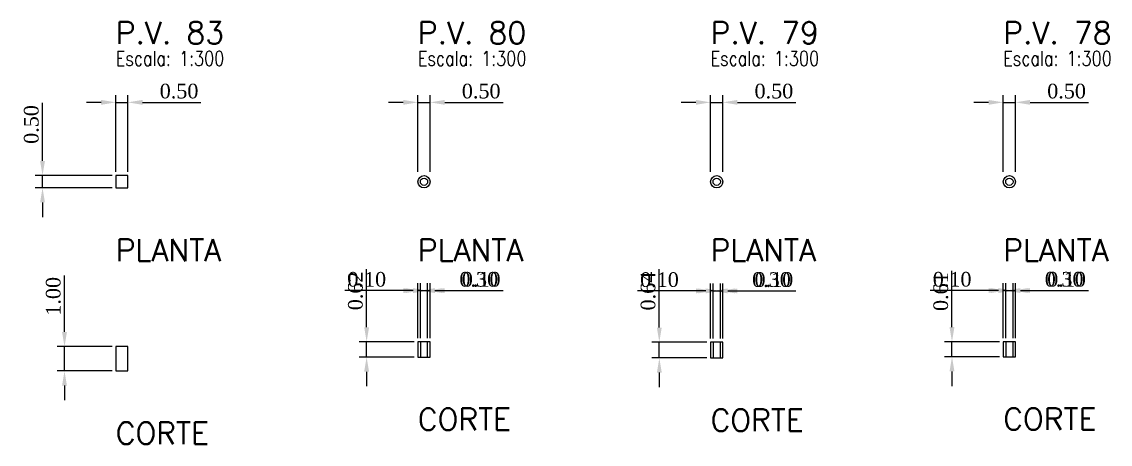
# Model space of a CAD drawing. Extents: x -44 to 14114764, y -20 to 289527804.
# Drawn here: x 359255.35 to 359299.94, y 7353291.17 to 7353308.47 of the extents above; entities that cross this region are included whole.
import ezdxf

# ---------------------------------------------------------------- set-up
doc = ezdxf.new("R2010")
doc.units = 0
doc.header["$PDMODE"] = 3
doc.header["$PDSIZE"] = 0.1
for name, color, linetype in [('DETALHE_POCO_COT', 8, 'Continuous'), ('DETALHE_POCO_FOR', 7, 'Continuous'), ('DETALHE_POCO_TIT', 5, 'Continuous'), ('DETALHE_POCO_TXT', 7, 'Continuous')]:
    doc.layers.add(name, color=color, linetype=linetype)
doc.styles.add('ROMANS', font='ROMANS.shx', dxfattribs={"height": 2})
doc.styles.get("Standard").update_dxf_attribs({"font": 'times.ttf'})
doc.dimstyles.new('ISO-25', dxfattribs={"dimtxt": 2.5, "dimasz": 2.5, "dimexe": 1.25, "dimexo": 0.625, "dimtad": 1, "dimtxsty": 'Standard', "dimcen": 2.5, "dimadec": 0, "dimazin": 0, "dimtfac": 1, "dimtmove": 0, "dimatfit": 3, "dimfxl": 1, "dimarcsym": 0})

# ---------------------------------------------------------------- blocks, each defined once
blk = doc.blocks.new('*D389')
at = {"layer": 'Defpoints', "color": 0, "transparency": 16777216}
for p in [(359259.701, 7353305.165), (359259.201, 7353302.165), (359259.701, 7353302.165)]:
    blk.add_point(p, dxfattribs=at)
at = {"layer": 'DETALHE_POCO_COT', "color": 0, "lineweight": -2, "transparency": 16777216}
for p, q in [((359258.601, 7353305.165), (359258.001, 7353305.165)), ((359259.201, 7353302.315), (359259.201, 7353305.465)), ((359259.201, 7353305.165), (359259.701, 7353305.165)), ((359259.701, 7353302.315), (359259.701, 7353305.465)), ((359260.301, 7353305.165), (359262.687, 7353305.165))]:
    blk.add_line(p, q, dxfattribs=at)
at = {"layer": 'DETALHE_POCO_COT', "color": 0, "transparency": 16777216}
for points in [[(359258.601, 7353305.265), (359258.601, 7353305.065), (359259.201, 7353305.165)], [(359260.301, 7353305.265), (359260.301, 7353305.065), (359259.701, 7353305.165)]]:
    blk.add_solid(points, dxfattribs=at)
at = {"layer": 'DETALHE_POCO_COT', "color": 0, "transparency": 16777216, "insert": (359261.794, 7353305.621), "char_height": 0.6, "attachment_point": 5}
blk.add_mtext('0.50', dxfattribs=at)
blk = doc.blocks.new('*D390')
at = {"layer": 'Defpoints', "color": 0, "transparency": 16777216}
for p in [(359256.201, 7353302.165), (359259.201, 7353302.165), (359259.201, 7353301.665)]:
    blk.add_point(p, dxfattribs=at)
at = {"layer": 'DETALHE_POCO_COT', "color": 0, "lineweight": -2, "transparency": 16777216}
for p, q in [((359256.201, 7353302.765), (359256.201, 7353305.152)), ((359259.051, 7353302.165), (359255.901, 7353302.165)), ((359256.201, 7353301.665), (359256.201, 7353302.165)), ((359259.051, 7353301.665), (359255.901, 7353301.665)), ((359256.201, 7353301.065), (359256.201, 7353300.465))]:
    blk.add_line(p, q, dxfattribs=at)
at = {"layer": 'DETALHE_POCO_COT', "color": 0, "transparency": 16777216}
for points in [[(359256.101, 7353302.765), (359256.301, 7353302.765), (359256.201, 7353302.165)], [(359256.101, 7353301.065), (359256.301, 7353301.065), (359256.201, 7353301.665)]]:
    blk.add_solid(points, dxfattribs=at)
at = {"layer": 'DETALHE_POCO_COT', "color": 0, "transparency": 16777216, "insert": (359255.745, 7353304.259), "char_height": 0.6, "attachment_point": 5, "rotation": 90}
blk.add_mtext('0.50', dxfattribs=at)
blk = doc.blocks.new('*D391')
at = {"layer": 'Defpoints', "color": 0, "transparency": 16777216}
for p in [(359257.101, 7353295.165), (359259.201, 7353295.165), (359259.201, 7353294.165)]:
    blk.add_point(p, dxfattribs=at)
at = {"layer": 'DETALHE_POCO_COT', "color": 0, "lineweight": -2, "transparency": 16777216}
for p, q in [((359257.101, 7353295.765), (359257.101, 7353298.08)), ((359259.051, 7353295.165), (359256.801, 7353295.165)), ((359257.101, 7353294.165), (359257.101, 7353295.165)), ((359259.051, 7353294.165), (359256.801, 7353294.165)), ((359257.101, 7353293.565), (359257.101, 7353292.965))]:
    blk.add_line(p, q, dxfattribs=at)
at = {"layer": 'DETALHE_POCO_COT', "color": 0, "transparency": 16777216}
for points in [[(359257.001, 7353295.765), (359257.201, 7353295.765), (359257.101, 7353295.165)], [(359257.001, 7353293.565), (359257.201, 7353293.565), (359257.101, 7353294.165)]]:
    blk.add_solid(points, dxfattribs=at)
at = {"layer": 'DETALHE_POCO_COT', "color": 0, "transparency": 16777216, "insert": (359256.645, 7353297.223), "char_height": 0.6, "attachment_point": 5, "rotation": 90}
blk.add_mtext('1.00', dxfattribs=at)
blk = doc.blocks.new('*D392')
at = {"layer": 'Defpoints', "color": 0, "transparency": 16777216}
for p in [(359272.077, 7353305.165), (359271.577, 7353302.165), (359272.077, 7353302.165)]:
    blk.add_point(p, dxfattribs=at)
at = {"layer": 'DETALHE_POCO_COT', "color": 0, "lineweight": -2, "transparency": 16777216}
for p, q in [((359270.977, 7353305.165), (359270.377, 7353305.165)), ((359271.577, 7353302.315), (359271.577, 7353305.465)), ((359271.577, 7353305.165), (359272.077, 7353305.165)), ((359272.077, 7353302.315), (359272.077, 7353305.465)), ((359272.677, 7353305.165), (359275.064, 7353305.165))]:
    blk.add_line(p, q, dxfattribs=at)
at = {"layer": 'DETALHE_POCO_COT', "color": 0, "transparency": 16777216}
for points in [[(359270.977, 7353305.265), (359270.977, 7353305.065), (359271.577, 7353305.165)], [(359272.677, 7353305.265), (359272.677, 7353305.065), (359272.077, 7353305.165)]]:
    blk.add_solid(points, dxfattribs=at)
at = {"layer": 'DETALHE_POCO_COT', "color": 0, "transparency": 16777216, "insert": (359274.17, 7353305.621), "char_height": 0.6, "attachment_point": 5}
blk.add_mtext('0.50', dxfattribs=at)
blk = doc.blocks.new('*D393')
at = {"layer": 'Defpoints', "color": 0, "transparency": 16777216}
for p in [(359269.477, 7353295.356), (359271.577, 7353295.356), (359271.577, 7353294.736)]:
    blk.add_point(p, dxfattribs=at)
at = {"layer": 'DETALHE_POCO_COT', "color": 0, "lineweight": -2, "transparency": 16777216}
for p, q in [((359269.477, 7353295.956), (359269.477, 7353298.337)), ((359271.427, 7353295.356), (359269.177, 7353295.356)), ((359269.477, 7353294.736), (359269.477, 7353295.356)), ((359271.427, 7353294.736), (359269.177, 7353294.736)), ((359269.477, 7353294.136), (359269.477, 7353293.536))]:
    blk.add_line(p, q, dxfattribs=at)
at = {"layer": 'DETALHE_POCO_COT', "color": 0, "transparency": 16777216}
for points in [[(359269.377, 7353295.956), (359269.577, 7353295.956), (359269.477, 7353295.356)], [(359269.377, 7353294.136), (359269.577, 7353294.136), (359269.477, 7353294.736)]]:
    blk.add_solid(points, dxfattribs=at)
at = {"layer": 'DETALHE_POCO_COT', "color": 0, "transparency": 16777216, "insert": (359269.021, 7353297.446), "char_height": 0.6, "attachment_point": 5, "rotation": 90}
blk.add_mtext('0.62', dxfattribs=at)
blk = doc.blocks.new('*D394')
at = {"layer": 'Defpoints', "color": 0, "transparency": 16777216}
for p in [(359271.677, 7353297.456), (359271.577, 7353295.356), (359271.677, 7353295.356)]:
    blk.add_point(p, dxfattribs=at)
at = {"layer": 'DETALHE_POCO_COT', "color": 0, "lineweight": -2, "transparency": 16777216}
for p, q in [((359271.577, 7353295.506), (359271.577, 7353297.756)), ((359271.677, 7353295.506), (359271.677, 7353297.756)), ((359270.977, 7353297.456), (359268.59, 7353297.456)), ((359271.677, 7353297.456), (359271.577, 7353297.456)), ((359272.277, 7353297.456), (359272.877, 7353297.456))]:
    blk.add_line(p, q, dxfattribs=at)
at = {"layer": 'DETALHE_POCO_COT', "color": 0, "transparency": 16777216}
for points in [[(359270.977, 7353297.556), (359270.977, 7353297.356), (359271.577, 7353297.456)], [(359272.277, 7353297.556), (359272.277, 7353297.356), (359271.677, 7353297.456)]]:
    blk.add_solid(points, dxfattribs=at)
at = {"layer": 'DETALHE_POCO_COT', "color": 0, "transparency": 16777216, "insert": (359269.483, 7353297.912), "char_height": 0.6, "attachment_point": 5}
blk.add_mtext('0.10', dxfattribs=at)
blk = doc.blocks.new('*D395')
at = {"layer": 'Defpoints', "color": 0, "transparency": 16777216}
for p in [(359271.977, 7353297.456), (359271.677, 7353295.356), (359271.977, 7353295.356)]:
    blk.add_point(p, dxfattribs=at)
at = {"layer": 'DETALHE_POCO_COT', "color": 0, "lineweight": -2, "transparency": 16777216}
for p, q in [((359271.677, 7353295.506), (359271.677, 7353297.756)), ((359271.977, 7353295.506), (359271.977, 7353297.756)), ((359271.077, 7353297.456), (359270.477, 7353297.456)), ((359271.677, 7353297.456), (359271.977, 7353297.456)), ((359272.577, 7353297.456), (359274.964, 7353297.456))]:
    blk.add_line(p, q, dxfattribs=at)
at = {"layer": 'DETALHE_POCO_COT', "color": 0, "transparency": 16777216}
for points in [[(359271.077, 7353297.556), (359271.077, 7353297.356), (359271.677, 7353297.456)], [(359272.577, 7353297.556), (359272.577, 7353297.356), (359271.977, 7353297.456)]]:
    blk.add_solid(points, dxfattribs=at)
at = {"layer": 'DETALHE_POCO_COT', "color": 0, "transparency": 16777216, "insert": (359274.07, 7353297.912), "char_height": 0.6, "attachment_point": 5}
blk.add_mtext('0.30', dxfattribs=at)
blk = doc.blocks.new('*D396')
at = {"layer": 'Defpoints', "color": 0, "transparency": 16777216}
for p in [(359272.077, 7353297.456), (359271.977, 7353295.356), (359272.077, 7353295.356)]:
    blk.add_point(p, dxfattribs=at)
at = {"layer": 'DETALHE_POCO_COT', "color": 0, "lineweight": -2, "transparency": 16777216}
for p, q in [((359271.977, 7353295.506), (359271.977, 7353297.756)), ((359272.077, 7353295.506), (359272.077, 7353297.756)), ((359271.377, 7353297.456), (359270.777, 7353297.456)), ((359271.977, 7353297.456), (359272.077, 7353297.456)), ((359272.677, 7353297.456), (359275.064, 7353297.456))]:
    blk.add_line(p, q, dxfattribs=at)
at = {"layer": 'DETALHE_POCO_COT', "color": 0, "transparency": 16777216}
for points in [[(359271.377, 7353297.556), (359271.377, 7353297.356), (359271.977, 7353297.456)], [(359272.677, 7353297.556), (359272.677, 7353297.356), (359272.077, 7353297.456)]]:
    blk.add_solid(points, dxfattribs=at)
at = {"layer": 'DETALHE_POCO_COT', "color": 0, "transparency": 16777216, "insert": (359274.17, 7353297.912), "char_height": 0.6, "attachment_point": 5}
blk.add_mtext('0.10', dxfattribs=at)
blk = doc.blocks.new('*D397')
at = {"layer": 'Defpoints', "color": 0, "transparency": 16777216}
for p in [(359284.066, 7353305.165), (359283.566, 7353302.165), (359284.066, 7353302.165)]:
    blk.add_point(p, dxfattribs=at)
at = {"layer": 'DETALHE_POCO_COT', "color": 0, "lineweight": -2, "transparency": 16777216}
for p, q in [((359282.966, 7353305.165), (359282.366, 7353305.165)), ((359283.566, 7353302.315), (359283.566, 7353305.465)), ((359283.566, 7353305.165), (359284.066, 7353305.165)), ((359284.066, 7353302.315), (359284.066, 7353305.465)), ((359284.666, 7353305.165), (359287.052, 7353305.165))]:
    blk.add_line(p, q, dxfattribs=at)
at = {"layer": 'DETALHE_POCO_COT', "color": 0, "transparency": 16777216}
for points in [[(359282.966, 7353305.265), (359282.966, 7353305.065), (359283.566, 7353305.165)], [(359284.666, 7353305.265), (359284.666, 7353305.065), (359284.066, 7353305.165)]]:
    blk.add_solid(points, dxfattribs=at)
at = {"layer": 'DETALHE_POCO_COT', "color": 0, "transparency": 16777216, "insert": (359286.159, 7353305.621), "char_height": 0.6, "attachment_point": 5}
blk.add_mtext('0.50', dxfattribs=at)
blk = doc.blocks.new('*D398')
at = {"layer": 'Defpoints', "color": 0, "transparency": 16777216}
for p in [(359281.466, 7353295.344), (359283.566, 7353295.344), (359283.566, 7353294.7)]:
    blk.add_point(p, dxfattribs=at)
at = {"layer": 'DETALHE_POCO_COT', "color": 0, "lineweight": -2, "transparency": 16777216}
for p, q in [((359281.466, 7353295.944), (359281.466, 7353298.331)), ((359283.416, 7353295.344), (359281.166, 7353295.344)), ((359281.466, 7353294.7), (359281.466, 7353295.344)), ((359283.416, 7353294.7), (359281.166, 7353294.7)), ((359281.466, 7353294.1), (359281.466, 7353293.5))]:
    blk.add_line(p, q, dxfattribs=at)
at = {"layer": 'DETALHE_POCO_COT', "color": 0, "transparency": 16777216}
for points in [[(359281.366, 7353295.944), (359281.566, 7353295.944), (359281.466, 7353295.344)], [(359281.366, 7353294.1), (359281.566, 7353294.1), (359281.466, 7353294.7)]]:
    blk.add_solid(points, dxfattribs=at)
at = {"layer": 'DETALHE_POCO_COT', "color": 0, "transparency": 16777216, "insert": (359281.009, 7353297.437), "char_height": 0.6, "attachment_point": 5, "rotation": 90}
blk.add_mtext('0.64', dxfattribs=at)
blk = doc.blocks.new('*D399')
at = {"layer": 'Defpoints', "color": 0, "transparency": 16777216}
for p in [(359283.666, 7353297.444), (359283.566, 7353295.344), (359283.666, 7353295.344)]:
    blk.add_point(p, dxfattribs=at)
at = {"layer": 'DETALHE_POCO_COT', "color": 0, "lineweight": -2, "transparency": 16777216}
for p, q in [((359283.566, 7353295.494), (359283.566, 7353297.744)), ((359283.666, 7353295.494), (359283.666, 7353297.744)), ((359282.966, 7353297.444), (359280.579, 7353297.444)), ((359283.666, 7353297.444), (359283.566, 7353297.444)), ((359284.266, 7353297.444), (359284.866, 7353297.444))]:
    blk.add_line(p, q, dxfattribs=at)
at = {"layer": 'DETALHE_POCO_COT', "color": 0, "transparency": 16777216}
for points in [[(359282.966, 7353297.544), (359282.966, 7353297.344), (359283.566, 7353297.444)], [(359284.266, 7353297.544), (359284.266, 7353297.344), (359283.666, 7353297.444)]]:
    blk.add_solid(points, dxfattribs=at)
at = {"layer": 'DETALHE_POCO_COT', "color": 0, "transparency": 16777216, "insert": (359281.472, 7353297.9), "char_height": 0.6, "attachment_point": 5}
blk.add_mtext('0.10', dxfattribs=at)
blk = doc.blocks.new('*D400')
at = {"layer": 'Defpoints', "color": 0, "transparency": 16777216}
for p in [(359283.966, 7353297.444), (359283.666, 7353295.344), (359283.966, 7353295.344)]:
    blk.add_point(p, dxfattribs=at)
at = {"layer": 'DETALHE_POCO_COT', "color": 0, "lineweight": -2, "transparency": 16777216}
for p, q in [((359283.666, 7353295.494), (359283.666, 7353297.744)), ((359283.966, 7353295.494), (359283.966, 7353297.744)), ((359283.066, 7353297.444), (359282.466, 7353297.444)), ((359283.666, 7353297.444), (359283.966, 7353297.444)), ((359284.566, 7353297.444), (359286.952, 7353297.444))]:
    blk.add_line(p, q, dxfattribs=at)
at = {"layer": 'DETALHE_POCO_COT', "color": 0, "transparency": 16777216}
for points in [[(359283.066, 7353297.544), (359283.066, 7353297.344), (359283.666, 7353297.444)], [(359284.566, 7353297.544), (359284.566, 7353297.344), (359283.966, 7353297.444)]]:
    blk.add_solid(points, dxfattribs=at)
at = {"layer": 'DETALHE_POCO_COT', "color": 0, "transparency": 16777216, "insert": (359286.059, 7353297.9), "char_height": 0.6, "attachment_point": 5}
blk.add_mtext('0.30', dxfattribs=at)
blk = doc.blocks.new('*D401')
at = {"layer": 'Defpoints', "color": 0, "transparency": 16777216}
for p in [(359284.066, 7353297.444), (359283.966, 7353295.344), (359284.066, 7353295.344)]:
    blk.add_point(p, dxfattribs=at)
at = {"layer": 'DETALHE_POCO_COT', "color": 0, "lineweight": -2, "transparency": 16777216}
for p, q in [((359283.966, 7353295.494), (359283.966, 7353297.744)), ((359284.066, 7353295.494), (359284.066, 7353297.744)), ((359283.366, 7353297.444), (359282.766, 7353297.444)), ((359283.966, 7353297.444), (359284.066, 7353297.444)), ((359284.666, 7353297.444), (359287.052, 7353297.444))]:
    blk.add_line(p, q, dxfattribs=at)
at = {"layer": 'DETALHE_POCO_COT', "color": 0, "transparency": 16777216}
for points in [[(359283.366, 7353297.544), (359283.366, 7353297.344), (359283.966, 7353297.444)], [(359284.666, 7353297.544), (359284.666, 7353297.344), (359284.066, 7353297.444)]]:
    blk.add_solid(points, dxfattribs=at)
at = {"layer": 'DETALHE_POCO_COT', "color": 0, "transparency": 16777216, "insert": (359286.159, 7353297.9), "char_height": 0.6, "attachment_point": 5}
blk.add_mtext('0.10', dxfattribs=at)
blk = doc.blocks.new('*D402')
at = {"layer": 'Defpoints', "color": 0, "transparency": 16777216}
for p in [(359296.054, 7353305.165), (359295.554, 7353302.165), (359296.054, 7353302.165)]:
    blk.add_point(p, dxfattribs=at)
at = {"layer": 'DETALHE_POCO_COT', "color": 0, "lineweight": -2, "transparency": 16777216}
for p, q in [((359294.954, 7353305.165), (359294.354, 7353305.165)), ((359295.554, 7353302.315), (359295.554, 7353305.465)), ((359295.554, 7353305.165), (359296.054, 7353305.165)), ((359296.054, 7353302.315), (359296.054, 7353305.465)), ((359296.654, 7353305.165), (359299.041, 7353305.165))]:
    blk.add_line(p, q, dxfattribs=at)
at = {"layer": 'DETALHE_POCO_COT', "color": 0, "transparency": 16777216}
for points in [[(359294.954, 7353305.265), (359294.954, 7353305.065), (359295.554, 7353305.165)], [(359296.654, 7353305.265), (359296.654, 7353305.065), (359296.054, 7353305.165)]]:
    blk.add_solid(points, dxfattribs=at)
at = {"layer": 'DETALHE_POCO_COT', "color": 0, "transparency": 16777216, "insert": (359298.148, 7353305.621), "char_height": 0.6, "attachment_point": 5}
blk.add_mtext('0.50', dxfattribs=at)
blk = doc.blocks.new('*D403')
at = {"layer": 'Defpoints', "color": 0, "transparency": 16777216}
for p in [(359293.454, 7353295.359), (359295.554, 7353295.359), (359295.554, 7353294.748)]:
    blk.add_point(p, dxfattribs=at)
at = {"layer": 'DETALHE_POCO_COT', "color": 0, "lineweight": -2, "transparency": 16777216}
for p, q in [((359293.454, 7353295.959), (359293.454, 7353298.27)), ((359295.404, 7353295.359), (359293.154, 7353295.359)), ((359293.454, 7353294.748), (359293.454, 7353295.359)), ((359295.404, 7353294.748), (359293.154, 7353294.748)), ((359293.454, 7353294.148), (359293.454, 7353293.548))]:
    blk.add_line(p, q, dxfattribs=at)
at = {"layer": 'DETALHE_POCO_COT', "color": 0, "transparency": 16777216}
for points in [[(359293.354, 7353295.959), (359293.554, 7353295.959), (359293.454, 7353295.359)], [(359293.354, 7353294.148), (359293.554, 7353294.148), (359293.454, 7353294.748)]]:
    blk.add_solid(points, dxfattribs=at)
at = {"layer": 'DETALHE_POCO_COT', "color": 0, "transparency": 16777216, "insert": (359292.998, 7353297.414), "char_height": 0.6, "attachment_point": 5, "rotation": 90}
blk.add_mtext('0.61', dxfattribs=at)
blk = doc.blocks.new('*D404')
at = {"layer": 'Defpoints', "color": 0, "transparency": 16777216}
for p in [(359295.654, 7353297.459), (359295.554, 7353295.359), (359295.654, 7353295.359)]:
    blk.add_point(p, dxfattribs=at)
at = {"layer": 'DETALHE_POCO_COT', "color": 0, "lineweight": -2, "transparency": 16777216}
for p, q in [((359295.554, 7353295.509), (359295.554, 7353297.759)), ((359295.654, 7353295.509), (359295.654, 7353297.759)), ((359294.954, 7353297.459), (359292.567, 7353297.459)), ((359295.654, 7353297.459), (359295.554, 7353297.459)), ((359296.254, 7353297.459), (359296.854, 7353297.459))]:
    blk.add_line(p, q, dxfattribs=at)
at = {"layer": 'DETALHE_POCO_COT', "color": 0, "transparency": 16777216}
for points in [[(359294.954, 7353297.559), (359294.954, 7353297.359), (359295.554, 7353297.459)], [(359296.254, 7353297.559), (359296.254, 7353297.359), (359295.654, 7353297.459)]]:
    blk.add_solid(points, dxfattribs=at)
at = {"layer": 'DETALHE_POCO_COT', "color": 0, "transparency": 16777216, "insert": (359293.461, 7353297.915), "char_height": 0.6, "attachment_point": 5}
blk.add_mtext('0.10', dxfattribs=at)
blk = doc.blocks.new('*D405')
at = {"layer": 'Defpoints', "color": 0, "transparency": 16777216}
for p in [(359295.954, 7353297.459), (359295.654, 7353295.359), (359295.954, 7353295.359)]:
    blk.add_point(p, dxfattribs=at)
at = {"layer": 'DETALHE_POCO_COT', "color": 0, "lineweight": -2, "transparency": 16777216}
for p, q in [((359295.654, 7353295.509), (359295.654, 7353297.759)), ((359295.954, 7353295.509), (359295.954, 7353297.759)), ((359295.054, 7353297.459), (359294.454, 7353297.459)), ((359295.654, 7353297.459), (359295.954, 7353297.459)), ((359296.554, 7353297.459), (359298.941, 7353297.459))]:
    blk.add_line(p, q, dxfattribs=at)
at = {"layer": 'DETALHE_POCO_COT', "color": 0, "transparency": 16777216}
for points in [[(359295.054, 7353297.559), (359295.054, 7353297.359), (359295.654, 7353297.459)], [(359296.554, 7353297.559), (359296.554, 7353297.359), (359295.954, 7353297.459)]]:
    blk.add_solid(points, dxfattribs=at)
at = {"layer": 'DETALHE_POCO_COT', "color": 0, "transparency": 16777216, "insert": (359298.048, 7353297.915), "char_height": 0.6, "attachment_point": 5}
blk.add_mtext('0.30', dxfattribs=at)
blk = doc.blocks.new('*D406')
at = {"layer": 'Defpoints', "color": 0, "transparency": 16777216}
for p in [(359296.054, 7353297.459), (359295.954, 7353295.359), (359296.054, 7353295.359)]:
    blk.add_point(p, dxfattribs=at)
at = {"layer": 'DETALHE_POCO_COT', "color": 0, "lineweight": -2, "transparency": 16777216}
for p, q in [((359295.954, 7353295.509), (359295.954, 7353297.759)), ((359296.054, 7353295.509), (359296.054, 7353297.759)), ((359295.354, 7353297.459), (359294.754, 7353297.459)), ((359295.954, 7353297.459), (359296.054, 7353297.459)), ((359296.654, 7353297.459), (359299.041, 7353297.459))]:
    blk.add_line(p, q, dxfattribs=at)
at = {"layer": 'DETALHE_POCO_COT', "color": 0, "transparency": 16777216}
for points in [[(359295.354, 7353297.559), (359295.354, 7353297.359), (359295.954, 7353297.459)], [(359296.654, 7353297.559), (359296.654, 7353297.359), (359296.054, 7353297.459)]]:
    blk.add_solid(points, dxfattribs=at)
at = {"layer": 'DETALHE_POCO_COT', "color": 0, "transparency": 16777216, "insert": (359298.148, 7353297.915), "char_height": 0.6, "attachment_point": 5}
blk.add_mtext('0.10', dxfattribs=at)

msp = doc.modelspace()

# ---------------------------------------------------------------- linework, layer by layer
at = {"layer": 'DETALHE_POCO_FOR', "linetype": 'Continuous'}
for points in [[(359259.201, 7353301.665), (359259.701, 7353301.665), (359259.701, 7353302.165), (359259.201, 7353302.165)], [(359259.201, 7353301.665), (359259.701, 7353301.665), (359259.701, 7353302.165), (359259.201, 7353302.165)], [(359271.577, 7353294.736), (359272.077, 7353294.736), (359272.077, 7353295.356), (359271.577, 7353295.356)], [(359271.677, 7353294.736), (359271.977, 7353294.736), (359271.977, 7353295.356), (359271.677, 7353295.356)], [(359283.566, 7353294.7), (359284.066, 7353294.7), (359284.066, 7353295.344), (359283.566, 7353295.344)], [(359283.666, 7353294.7), (359283.966, 7353294.7), (359283.966, 7353295.344), (359283.666, 7353295.344)], [(359295.554, 7353294.748), (359296.054, 7353294.748), (359296.054, 7353295.359), (359295.554, 7353295.359)], [(359295.654, 7353294.748), (359295.954, 7353294.748), (359295.954, 7353295.359), (359295.654, 7353295.359)], [(359259.201, 7353294.165), (359259.701, 7353294.165), (359259.701, 7353295.165), (359259.201, 7353295.165)], [(359259.201, 7353294.165), (359259.701, 7353294.165), (359259.701, 7353295.165), (359259.201, 7353295.165)]]:
    msp.add_lwpolyline(points, close=True, dxfattribs=at)
for centre, radius in [((359271.827, 7353301.915), 0.25), ((359271.827, 7353301.915), 0.15), ((359283.816, 7353301.915), 0.25), ((359283.816, 7353301.915), 0.15), ((359295.804, 7353301.915), 0.25), ((359295.804, 7353301.915), 0.15)]:
    msp.add_circle(centre, radius, dxfattribs=at)

# ---------------------------------------------------------------- texts
at = {"layer": 'DETALHE_POCO_TIT', "linetype": 'Continuous', "style": 'ROMANS'}
for s, p in [('P.V. 83', (359259.201, 7353307.565)), ('P.V. 80', (359271.577, 7353307.565)), ('P.V. 79', (359283.566, 7353307.565)), ('P.V. 78', (359295.554, 7353307.565)), ('PLANTA', (359259.201, 7353298.665)), ('PLANTA', (359271.577, 7353298.665)), ('PLANTA', (359283.566, 7353298.665)), ('PLANTA', (359295.554, 7353298.665)), ('CORTE', (359295.554, 7353291.748)), ('CORTE', (359271.577, 7353291.736)), ('CORTE', (359283.566, 7353291.7)), ('CORTE', (359259.201, 7353291.165))]:
    msp.add_text(s, height=0.9, dxfattribs=at).set_placement(p)
at = {"layer": 'DETALHE_POCO_TXT', "linetype": 'Continuous', "style": 'ROMANS', "width": 0.8}
for p in [(359259.201, 7353306.665), (359271.577, 7353306.665), (359283.566, 7353306.665), (359295.554, 7353306.665)]:
    msp.add_text('Escala: 1:300', height=0.6, dxfattribs=at).set_placement(p)

# ---------------------------------------------------------------- dimensions: what is measured, and where the dimension line sits
at = {"layer": 'DETALHE_POCO_COT'}
for base, p1, p2, text, override, picture, middle in [((359259.701, 7353305.165), (359259.201, 7353302.165), (359259.701, 7353302.165), '0.50', {"dimscale": 0.24, "dimzin": 0}, '*D389', (359261.794, 7353305.621)), ((359272.077, 7353305.165), (359271.577, 7353302.165), (359272.077, 7353302.165), '0.50', {"dimscale": 0.24, "dimzin": 0}, '*D392', (359274.17, 7353305.621)), ((359284.066, 7353305.165), (359283.566, 7353302.165), (359284.066, 7353302.165), '0.50', {"dimscale": 0.24, "dimzin": 0}, '*D397', (359286.159, 7353305.621)), ((359296.054, 7353305.165), (359295.554, 7353302.165), (359296.054, 7353302.165), '0.50', {"dimscale": 0.24, "dimzin": 0}, '*D402', (359298.148, 7353305.621)), ((359271.677, 7353297.456), (359271.577, 7353295.356), (359271.677, 7353295.356), '0.10', {"dimscale": 0.24, "dimjust": 1, "dimzin": 0}, '*D394', (359269.483, 7353297.912)), ((359271.977, 7353297.456), (359271.677, 7353295.356), (359271.977, 7353295.356), '0.30', {"dimscale": 0.24, "dimzin": 0}, '*D395', (359274.07, 7353297.912)), ((359272.077, 7353297.456), (359271.977, 7353295.356), (359272.077, 7353295.356), '0.10', {"dimscale": 0.24, "dimjust": 2, "dimzin": 0}, '*D396', (359274.17, 7353297.912)), ((359283.666, 7353297.444), (359283.566, 7353295.344), (359283.666, 7353295.344), '0.10', {"dimscale": 0.24, "dimjust": 1, "dimzin": 0}, '*D399', (359281.472, 7353297.9)), ((359283.966, 7353297.444), (359283.666, 7353295.344), (359283.966, 7353295.344), '0.30', {"dimscale": 0.24, "dimzin": 0}, '*D400', (359286.059, 7353297.9)), ((359284.066, 7353297.444), (359283.966, 7353295.344), (359284.066, 7353295.344), '0.10', {"dimscale": 0.24, "dimjust": 2, "dimzin": 0}, '*D401', (359286.159, 7353297.9)), ((359295.654, 7353297.459), (359295.554, 7353295.359), (359295.654, 7353295.359), '0.10', {"dimscale": 0.24, "dimjust": 1, "dimzin": 0}, '*D404', (359293.461, 7353297.915)), ((359295.954, 7353297.459), (359295.654, 7353295.359), (359295.954, 7353295.359), '0.30', {"dimscale": 0.24, "dimzin": 0}, '*D405', (359298.048, 7353297.915)), ((359296.054, 7353297.459), (359295.954, 7353295.359), (359296.054, 7353295.359), '0.10', {"dimscale": 0.24, "dimjust": 2, "dimzin": 0}, '*D406', (359298.148, 7353297.915))]:
    dim = msp.add_linear_dim(base=base, p1=p1, p2=p2, text=text, dimstyle='ISO-25', override=override, dxfattribs=at)
    dim.commit()
    dim.dimension.update_dxf_attribs({"geometry": picture, "text_midpoint": middle})
for base, p1, p2, text, picture, middle in [((359256.201, 7353302.165), (359259.201, 7353301.665), (359259.201, 7353302.165), '0.50', '*D390', (359255.745, 7353304.259)), ((359257.101, 7353295.165), (359259.201, 7353294.165), (359259.201, 7353295.165), '1.00', '*D391', (359256.645, 7353297.223)), ((359269.477, 7353295.356), (359271.577, 7353294.736), (359271.577, 7353295.356), '0.62', '*D393', (359269.021, 7353297.446)), ((359281.466, 7353295.344), (359283.566, 7353294.7), (359283.566, 7353295.344), '0.64', '*D398', (359281.009, 7353297.437)), ((359293.454, 7353295.359), (359295.554, 7353294.748), (359295.554, 7353295.359), '0.61', '*D403', (359292.998, 7353297.414))]:
    dim = msp.add_linear_dim(base=base, p1=p1, p2=p2, angle=90, text=text, dimstyle='ISO-25', override={"dimscale": 0.24, "dimzin": 0}, dxfattribs=at)
    dim.commit()
    dim.dimension.update_dxf_attribs({"geometry": picture, "text_midpoint": middle})

doc.saveas('drawing.dxf')
